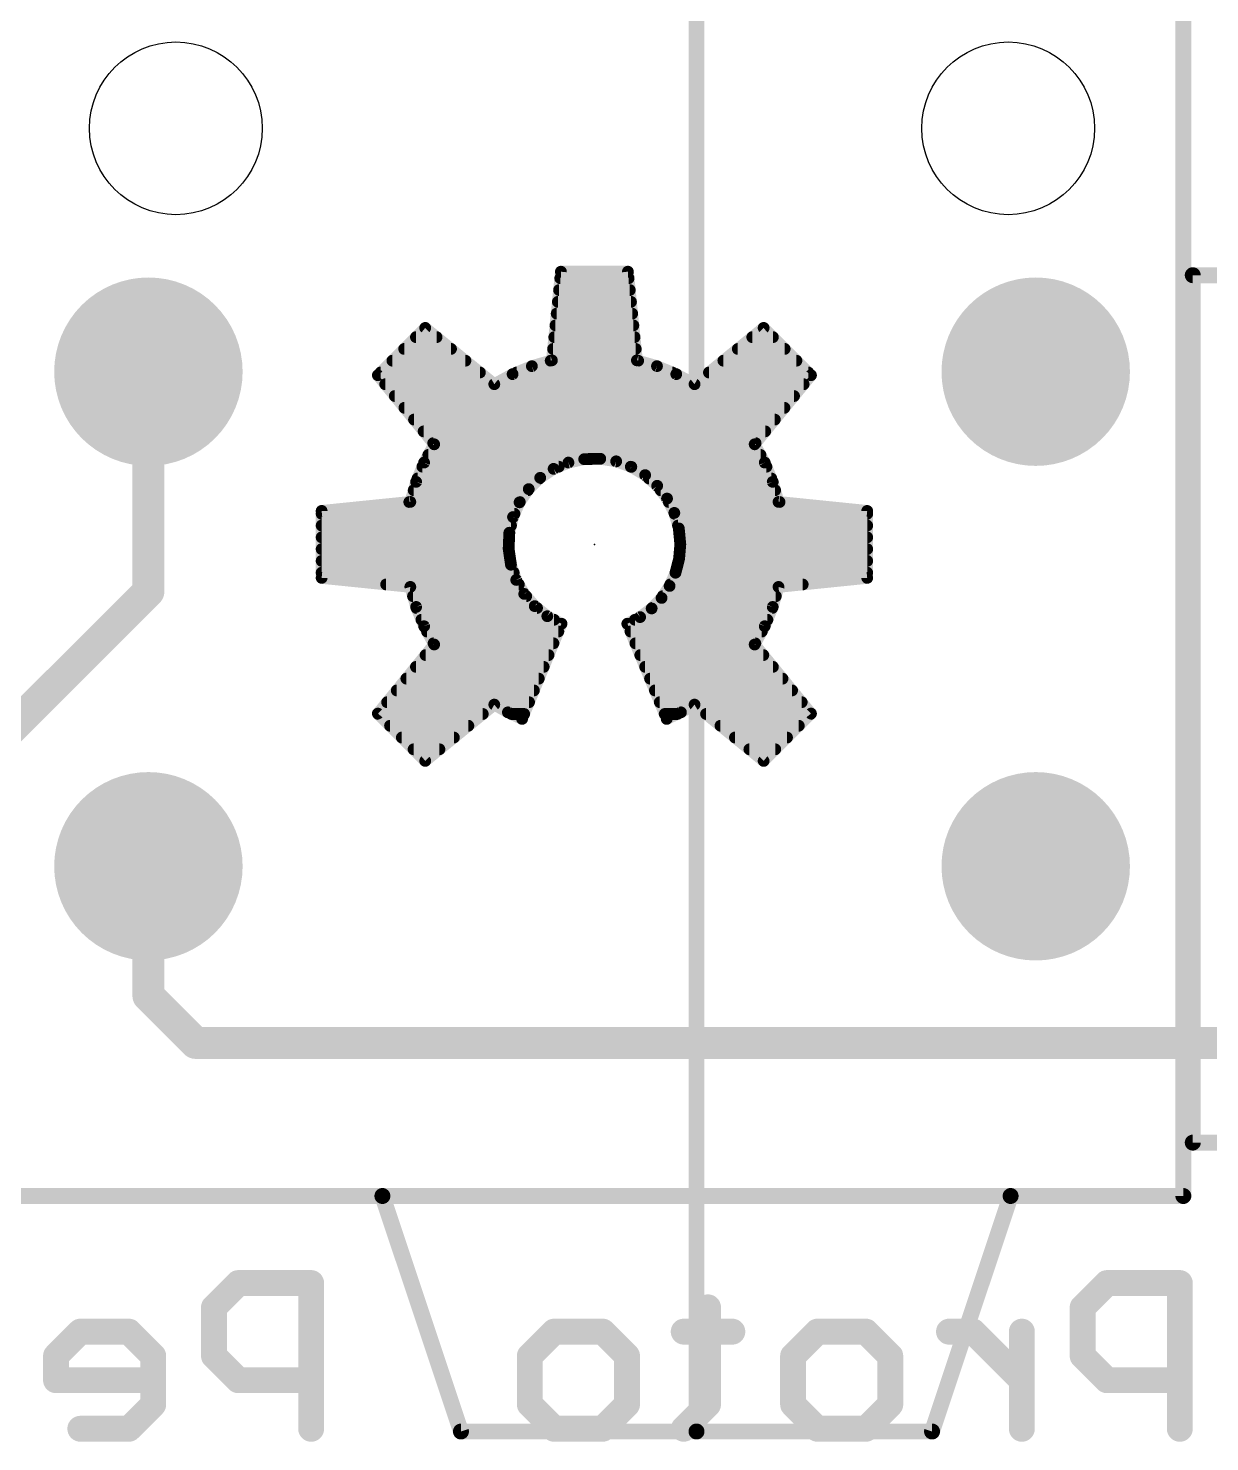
# Model space of a CAD drawing. Extents: x 0 to 108, y -11 to 121.
# Drawn here: x 8.03 to 23.08, y 87.63 to 105.63 of the extents above; entities that cross this region are included whole.
import ezdxf

# ---------------------------------------------------------------- set-up
doc = ezdxf.new("R2010")
doc.units = 0
for name, color, linetype in [('1', 12, 'CONTINUOUS'), ('17', 110, 'CONTINUOUS'), ('20', 53, 'CONTINUOUS'), ('21', 41, 'CONTINUOUS'), ('22', 40, 'CONTINUOUS'), ('24', 53, 'CONTINUOUS')]:
    doc.layers.add(name, color=color, linetype=linetype)

# ---------------------------------------------------------------- blocks, each defined once
blk = doc.blocks.new('ROUNDP')
at = {"const_width": 0.5}
blk.add_lwpolyline([(0, -0.25, 1), (0, 0.25, 1), (0, -0.25)], format="xyb", dxfattribs=at)

msp = doc.modelspace()

# ---------------------------------------------------------------- linework, layer by layer
at = {"layer": '1', "const_width": 0.4064}
for points in [[(9.56, 101.26), (9.56, 98.46)], [(9.56, 98.46), (6.35, 95.25)], [(9.56, 94.96), (9.56, 93.31)], [(9.56, 93.31), (10.16, 92.71)], [(10.16, 92.71), (24.13, 92.71)]]:
    msp.add_lwpolyline(points, dxfattribs=at)
at = {"layer": '1', "const_width": 0.2032}
for points in [[(9.6616, 101.26, 1), (9.4584, 101.26)], [(9.4584, 98.46, 1), (9.6616, 98.46)], [(9.6318, 98.3882, 1), (9.4882, 98.5318)], [(9.6616, 94.96, 1), (9.4584, 94.96)], [(9.6318, 93.3818, 1), (9.4882, 93.2382)], [(9.4584, 93.31, 1), (9.6616, 93.31)], [(10.16, 92.8116, 1), (10.16, 92.6084)], [(10.0882, 92.6382, 1), (10.2318, 92.7818)]]:
    msp.add_lwpolyline(points, format="xyb", dxfattribs=at)
at = {"layer": '20'}
for centre in [(9.91, 104.36), (20.51, 104.36)]:
    msp.add_circle(centre, 1.1, dxfattribs=at)
at = {"layer": '21', "const_width": 0.2032}
for points in [[(22.74, 90.76), (22.74, 111.76)], [(16.54, 111.665), (16.54, 87.76)], [(25.4, 102.489), (22.86, 102.489)], [(22.86, 91.44), (25.4, 91.44)], [(7.74, 90.76), (12.54, 90.76)], [(12.54, 90.76), (20.54, 90.76)], [(13.54, 87.76), (12.54, 90.76)], [(19.54, 87.76), (20.54, 90.76)], [(20.54, 90.76), (22.74, 90.76)], [(16.54, 87.76), (13.54, 87.76)], [(16.54, 87.76), (19.54, 87.76)]]:
    msp.add_lwpolyline(points, dxfattribs=at)
at = {"layer": '21', "const_width": 0.1016}
for points in [[(22.86, 102.5398, 1), (22.86, 102.4382)], [(22.86, 91.4908, 1), (22.86, 91.3892)], [(12.54, 90.8108, 1), (12.54, 90.7092)], [(12.5882, 90.7761, 1), (12.4918, 90.7439)], [(12.54, 90.7092, 1), (12.54, 90.8108)], [(20.54, 90.8108, 1), (20.54, 90.7092)], [(20.5882, 90.7439, 1), (20.4918, 90.7761)], [(20.54, 90.7092, 1), (20.54, 90.8108)], [(22.6892, 90.76, 1), (22.7908, 90.76)], [(22.74, 90.7092, 1), (22.74, 90.8108)], [(13.54, 87.8108, 1), (13.54, 87.7092)], [(13.4918, 87.7439, 1), (13.5882, 87.7761)], [(16.54, 87.8108, 1), (16.54, 87.7092)], [(16.4892, 87.76, 1), (16.5908, 87.76)], [(16.54, 87.7092, 1), (16.54, 87.8108)], [(19.4918, 87.7761, 1), (19.5882, 87.7439)], [(19.54, 87.7092, 1), (19.54, 87.8108)]]:
    msp.add_lwpolyline(points, format="xyb", dxfattribs=at)
at = {"layer": '22'}
for points, const_width in [([(14.6987, 101.4046), (14.8135, 102.5339)], 0.15), ([(14.805, 102.45), (15.675, 102.45)], 0.15), ([(14.8135, 102.5339), (15.6665, 102.5339)], 0.15), ([(15.6665, 102.5339), (15.7813, 101.4046)], 0.15), ([(22.86, 91.44), (22.86, 102.489)], 0.2032), ([(22.86, 102.489), (25.4, 102.489)], 0.2032), ([(14.7897, 102.3), (15.6903, 102.3)], 0.15), ([(14.7745, 102.15), (15.7055, 102.15)], 0.15), ([(14.744, 101.85), (15.736, 101.85)], 0.15), ([(14.7592, 102), (15.7208, 102)], 0.15), ([(12.482, 101.2148), (13.0852, 101.818)], 0.15), ([(12.9672, 101.7), (13.2299, 101.7)], 0.15), ([(13.0852, 101.818), (13.9649, 101.1007)], 0.15), ([(14.7287, 101.7), (15.7513, 101.7)], 0.15), ([(16.5151, 101.1007), (17.3948, 101.818)], 0.15), ([(17.2501, 101.7), (17.5128, 101.7)], 0.15), ([(17.3948, 101.818), (17.998, 101.2148)], 0.15), ([(12.8172, 101.55), (13.4139, 101.55)], 0.15), ([(14.7135, 101.55), (15.7665, 101.55)], 0.15), ([(17.0661, 101.55), (17.6628, 101.55)], 0.15), ([(12.6672, 101.4), (13.5978, 101.4)], 0.15), ([(14.1978, 101.2289), (14.4434, 101.3306)], 0.15), ([(14.4434, 101.3306), (14.6987, 101.4046)], 0.15), ([(14.6828, 101.4), (15.7972, 101.4)], 0.15), ([(15.7813, 101.4046), (16.0366, 101.3306)], 0.15), ([(16.0366, 101.3306), (16.2822, 101.2289)], 0.15), ([(16.8822, 101.4), (17.8128, 101.4)], 0.15), ([(13.1993, 100.3351), (12.482, 101.2148)], 0.15), ([(12.5172, 101.25), (13.7818, 101.25)], 0.15), ([(13.9649, 101.1007), (14.1978, 101.2289)], 0.15), ([(14.2488, 101.25), (16.2312, 101.25)], 0.15), ([(16.2822, 101.2289), (16.5151, 101.1007)], 0.15), ([(16.6982, 101.25), (17.9628, 101.25)], 0.15), ([(17.998, 101.2148), (17.2807, 100.3351)], 0.15), ([(12.5756, 101.1), (17.9044, 101.1)], 0.15), ([(12.6979, 100.95), (17.7821, 100.95)], 0.15), ([(12.8202, 100.8), (17.6598, 100.8)], 0.15), ([(12.9425, 100.65), (17.5375, 100.65)], 0.15), ([(13.0648, 100.5), (17.4152, 100.5)], 0.15), ([(13.0711, 100.1022), (13.1993, 100.3351)], 0.15), ([(13.1872, 100.35), (17.2929, 100.35)], 0.15), ([(17.2807, 100.3351), (17.4089, 100.1022)], 0.15), ([(12.9694, 99.8566), (13.0711, 100.1022)], 0.15), ([(13.0495, 100.05), (14.7853, 100.05)], 0.15), ([(13.1249, 100.2), (17.3551, 100.2)], 0.15), ([(14.9092, 100.1025), (14.7203, 100.0224)], 0.15), ([(15.1096, 100.146), (14.9092, 100.1025)], 0.15), ([(15.3147, 100.1512), (15.1096, 100.146)], 0.15), ([(15.5171, 100.1181), (15.3147, 100.1512)], 0.15), ([(15.7098, 100.0478), (15.5171, 100.1181)], 0.15), ([(15.7037, 100.05), (17.4305, 100.05)], 0.15), ([(15.886, 99.9427), (15.7098, 100.0478)], 0.15), ([(17.4089, 100.1022), (17.5106, 99.8566)], 0.15), ([(12.8954, 99.6013), (12.9694, 99.8566)], 0.15), ([(12.9874, 99.9), (14.5412, 99.9)], 0.15), ([(14.5498, 99.9085), (14.4035, 99.7647)], 0.15), ([(14.7203, 100.0224), (14.5498, 99.9085)], 0.15), ([(16.0394, 99.8066), (15.886, 99.9427)], 0.15), ([(15.9341, 99.9), (17.4926, 99.9)], 0.15), ([(17.5106, 99.8566), (17.5846, 99.6013)], 0.15), ([(12.9385, 99.75), (14.3933, 99.75)], 0.15), ([(14.4035, 99.7647), (14.2866, 99.5961)], 0.15), ([(16.1647, 99.6442), (16.0394, 99.8066)], 0.15), ([(16.0831, 99.75), (17.5415, 99.75)], 0.15), ([(11.7661, 99.4865), (12.8954, 99.6013)], 0.15), ([(12.8826, 99.6), (14.2893, 99.6)], 0.15), ([(14.2866, 99.5961), (14.2033, 99.4087)], 0.15), ([(16.2575, 99.4613), (16.1647, 99.6442)], 0.15), ([(16.1871, 99.6), (17.5974, 99.6)], 0.15), ([(17.5846, 99.6013), (18.7139, 99.4865)], 0.15), ([(11.7661, 98.6335), (11.7661, 99.4865)], 0.15), ([(11.7661, 99.45), (14.2217, 99.45)], 0.15), ([(14.2033, 99.4087), (14.1564, 99.209)], 0.15), ([(16.3146, 99.2642), (16.2575, 99.4613)], 0.15), ([(16.2608, 99.45), (18.7139, 99.45)], 0.15), ([(18.7139, 99.4865), (18.7139, 98.6335)], 0.15), ([(11.7661, 99.3), (14.1778, 99.3)], 0.15), ([(11.7661, 99.15), (14.1539, 99.15)], 0.15), ([(14.1564, 99.209), (14.1477, 99.004)], 0.15), ([(16.3042, 99.3), (18.7139, 99.3)], 0.15), ([(16.3338, 99.06), (16.3146, 99.2642)], 0.15), ([(16.3253, 99.15), (18.7139, 99.15)], 0.15), ([(11.7661, 99), (14.1483, 99)], 0.15), ([(14.1477, 99.004), (14.1773, 98.8011)], 0.15), ([(16.3184, 98.8768), (16.3338, 99.06)], 0.15), ([(16.3287, 99), (18.7139, 99)], 0.15), ([(11.7661, 98.85), (14.1702, 98.85)], 0.15), ([(14.1773, 98.8011), (14.2444, 98.6072)], 0.15), ([(16.2724, 98.6988), (16.3184, 98.8768)], 0.15), ([(16.3114, 98.85), (18.7139, 98.85)], 0.15), ([(11.7661, 98.7), (14.2123, 98.7)], 0.15), ([(12.8954, 98.5187), (11.7661, 98.6335)], 0.15), ([(14.2444, 98.6072), (14.3464, 98.4293)], 0.15), ([(16.1973, 98.5309), (16.2724, 98.6988)], 0.15), ([(16.2728, 98.7), (18.7139, 98.7)], 0.15), ([(18.7139, 98.6335), (17.5846, 98.5187)], 0.15), ([(12.5875, 98.55), (14.2772, 98.55)], 0.15), ([(12.9694, 98.2634), (12.8954, 98.5187)], 0.15), ([(14.3464, 98.4293), (14.4799, 98.2735)], 0.15), ([(16.0952, 98.378), (16.1973, 98.5309)], 0.15), ([(16.2059, 98.55), (17.8925, 98.55)], 0.15), ([(17.5846, 98.5187), (17.5106, 98.2634)], 0.15), ([(12.9298, 98.4), (14.3715, 98.4)], 0.15), ([(13.0711, 98.0178), (12.9694, 98.2634)], 0.15), ([(12.9749, 98.25), (14.5093, 98.25)], 0.15), ([(14.4799, 98.2735), (14.6401, 98.1454)], 0.15), ([(15.822, 98.1339), (15.9689, 98.2444)], 0.15), ([(15.9689, 98.2444), (16.0952, 98.378)], 0.15), ([(15.9741, 98.25), (17.5051, 98.25)], 0.15), ([(16.1099, 98.4), (17.5502, 98.4)], 0.15), ([(17.5106, 98.2634), (17.4089, 98.0178)], 0.15), ([(13.0371, 98.1), (14.726, 98.1)], 0.15), ([(14.6401, 98.1454), (14.8214, 98.0495)], 0.15), ([(15.6586, 98.0495), (15.822, 98.1339)], 0.15), ([(15.7564, 98.1), (17.4429, 98.1)], 0.15), ([(13.1993, 97.7849), (13.0711, 98.0178)], 0.15), ([(13.1084, 97.95), (14.7802, 97.95)], 0.15), ([(14.8214, 98.0495), (14.3191, 96.8369)], 0.15), ([(16.1609, 96.8369), (15.6586, 98.0495)], 0.15), ([(15.6998, 97.95), (17.3716, 97.95)], 0.15), ([(17.4089, 98.0178), (17.2807, 97.7849)], 0.15), ([(12.482, 96.9052), (13.1993, 97.7849)], 0.15), ([(13.191, 97.8), (14.718, 97.8)], 0.15), ([(15.762, 97.8), (17.289, 97.8)], 0.15), ([(17.2807, 97.7849), (17.998, 96.9052)], 0.15), ([(13.0893, 97.65), (14.6559, 97.65)], 0.15), ([(15.8241, 97.65), (17.3907, 97.65)], 0.15), ([(12.8447, 97.35), (14.5316, 97.35)], 0.15), ([(12.967, 97.5), (14.5938, 97.5)], 0.15), ([(15.8862, 97.5), (17.513, 97.5)], 0.15), ([(15.9484, 97.35), (17.6353, 97.35)], 0.15), ([(12.7224, 97.2), (14.4695, 97.2)], 0.15), ([(16.0105, 97.2), (17.7576, 97.2)], 0.15), ([(12.6001, 97.05), (14.4074, 97.05)], 0.15), ([(13.9649, 97.0193), (13.0852, 96.302)], 0.15), ([(14.1382, 96.9208), (13.9649, 97.0193)], 0.15), ([(16.0726, 97.05), (17.8799, 97.05)], 0.15), ([(16.5151, 97.0193), (16.3418, 96.9208)], 0.15), ([(17.3948, 96.302), (16.5151, 97.0193)], 0.15), ([(13.0852, 96.302), (12.482, 96.9052)], 0.15), ([(12.4872, 96.9), (13.8186, 96.9)], 0.15), ([(14.3191, 96.8369), (14.1382, 96.9208)], 0.15), ([(14.183, 96.9), (14.3452, 96.9)], 0.15), ([(16.1348, 96.9), (16.297, 96.9)], 0.15), ([(16.3418, 96.9208), (16.1609, 96.8369)], 0.15), ([(16.6614, 96.9), (17.9928, 96.9)], 0.15), ([(17.998, 96.9052), (17.3948, 96.302)], 0.15), ([(12.6372, 96.75), (13.6346, 96.75)], 0.15), ([(16.8454, 96.75), (17.8428, 96.75)], 0.15), ([(12.7872, 96.6), (13.4507, 96.6)], 0.15), ([(12.9372, 96.45), (13.2667, 96.45)], 0.15), ([(17.0293, 96.6), (17.6928, 96.6)], 0.15), ([(17.2133, 96.45), (17.5428, 96.45)], 0.15), ([(22.86, 91.44), (25.4, 91.44)], 0.2032), ([(10.7045, 89.6509), (10.3952, 89.3416)], 0.3302), ([(11.6324, 89.6509), (10.7045, 89.6509)], 0.3302), ([(11.6324, 87.7951), (11.6324, 89.6509)], 0.3302), ([(21.767, 89.6509), (21.4577, 89.3416)], 0.3302), ([(22.6949, 89.6509), (21.767, 89.6509)], 0.3302), ([(22.6949, 87.7951), (22.6949, 89.6509)], 0.3302), ([(10.3952, 89.3416), (10.3952, 88.723)], 0.3302), ([(16.6867, 89.3416), (16.6867, 88.1044)], 0.3302), ([(21.4577, 89.3416), (21.4577, 88.723)], 0.3302), ([(8.6931, 89.0323), (8.3838, 88.723)], 0.3302), ([(9.3117, 89.0323), (8.6931, 89.0323)], 0.3302), ([(9.621, 88.723), (9.3117, 89.0323)], 0.3302), ([(14.4179, 88.723), (14.7272, 89.0323)], 0.3302), ([(14.7272, 89.0323), (15.3458, 89.0323)], 0.3302), ([(15.3458, 89.0323), (15.6551, 88.723)], 0.3302), ([(16.996, 89.0323), (16.3774, 89.0323)], 0.3302), ([(17.7702, 88.723), (18.0795, 89.0323)], 0.3302), ([(18.0795, 89.0323), (18.6981, 89.0323)], 0.3302), ([(18.6981, 89.0323), (19.0074, 88.723)], 0.3302), ([(20.0649, 89.0323), (19.7556, 89.0323)], 0.3302), ([(20.6835, 88.4137), (20.0649, 89.0323)], 0.3302), ([(20.6835, 87.7951), (20.6835, 89.0323)], 0.3302), ([(8.3838, 88.723), (8.3838, 88.4137)], 0.3302), ([(9.621, 88.1044), (9.621, 88.723)], 0.3302), ([(10.3952, 88.723), (10.7045, 88.4137)], 0.3302), ([(14.4179, 88.1044), (14.4179, 88.723)], 0.3302), ([(15.6551, 88.723), (15.6551, 88.1044)], 0.3302), ([(17.7702, 88.1044), (17.7702, 88.723)], 0.3302), ([(19.0074, 88.723), (19.0074, 88.1044)], 0.3302), ([(21.4577, 88.723), (21.767, 88.4137)], 0.3302), ([(8.3838, 88.4137), (9.621, 88.4137)], 0.3302), ([(10.7045, 88.4137), (11.6324, 88.4137)], 0.3302), ([(21.767, 88.4137), (22.6949, 88.4137)], 0.3302), ([(9.3117, 87.7951), (9.621, 88.1044)], 0.3302), ([(14.7272, 87.7951), (14.4179, 88.1044)], 0.3302), ([(15.6551, 88.1044), (15.3458, 87.7951)], 0.3302), ([(16.6867, 88.1044), (16.3774, 87.7951)], 0.3302), ([(18.0795, 87.7951), (17.7702, 88.1044)], 0.3302), ([(19.0074, 88.1044), (18.6981, 87.7951)], 0.3302), ([(8.6931, 87.7951), (9.3117, 87.7951)], 0.3302), ([(15.3458, 87.7951), (14.7272, 87.7951)], 0.3302), ([(18.6981, 87.7951), (18.0795, 87.7951)], 0.3302)]:
    msp.add_lwpolyline(points, dxfattribs=dict(at, const_width=const_width))
for points, const_width in [([(14.805, 102.4875, 1), (14.805, 102.4125)], 0.075), ([(14.8135, 102.5714, 1), (14.8135, 102.4964)], 0.075), ([(14.8508, 102.5301, 1), (14.7762, 102.5377)], 0.075), ([(15.7038, 102.5377, 1), (15.6292, 102.5301)], 0.075), ([(15.6665, 102.4964, 1), (15.6665, 102.5714)], 0.075), ([(15.675, 102.4125, 1), (15.675, 102.4875)], 0.075), ([(22.9108, 102.489, 1), (22.8092, 102.489)], 0.1016), ([(22.86, 102.5398, 1), (22.86, 102.4382)], 0.1016), ([(14.7897, 102.3375, 1), (14.7897, 102.2625)], 0.075), ([(15.6903, 102.2625, 1), (15.6903, 102.3375)], 0.075), ([(14.7745, 102.1875, 1), (14.7745, 102.1125)], 0.075), ([(15.7055, 102.1125, 1), (15.7055, 102.1875)], 0.075), ([(14.744, 101.8875, 1), (14.744, 101.8125)], 0.075), ([(14.7592, 102.0375, 1), (14.7592, 101.9625)], 0.075), ([(15.7208, 101.9625, 1), (15.7208, 102.0375)], 0.075), ([(15.736, 101.8125, 1), (15.736, 101.8875)], 0.075), ([(12.9672, 101.7375, 1), (12.9672, 101.6625)], 0.075), ([(13.1089, 101.8471, 1), (13.0615, 101.7889)], 0.075), ([(13.1117, 101.7915, 1), (13.0587, 101.8445)], 0.075), ([(13.2299, 101.6625, 1), (13.2299, 101.7375)], 0.075), ([(14.7287, 101.7375, 1), (14.7287, 101.6625)], 0.075), ([(15.7513, 101.6625, 1), (15.7513, 101.7375)], 0.075), ([(17.2501, 101.7375, 1), (17.2501, 101.6625)], 0.075), ([(17.4213, 101.8445, 1), (17.3683, 101.7915)], 0.075), ([(17.4185, 101.7889, 1), (17.3711, 101.8471)], 0.075), ([(17.5128, 101.6625, 1), (17.5128, 101.7375)], 0.075), ([(12.8172, 101.5875, 1), (12.8172, 101.5125)], 0.075), ([(13.4139, 101.5125, 1), (13.4139, 101.5875)], 0.075), ([(14.7135, 101.5875, 1), (14.7135, 101.5125)], 0.075), ([(15.7665, 101.5125, 1), (15.7665, 101.5875)], 0.075), ([(17.0661, 101.5875, 1), (17.0661, 101.5125)], 0.075), ([(17.6628, 101.5125, 1), (17.6628, 101.5875)], 0.075), ([(12.6672, 101.4375, 1), (12.6672, 101.3625)], 0.075), ([(13.5978, 101.3625, 1), (13.5978, 101.4375)], 0.075), ([(14.4329, 101.3666, 1), (14.4538, 101.2946)], 0.075), ([(14.4577, 101.296, 1), (14.429, 101.3652)], 0.075), ([(14.6828, 101.4375, 1), (14.6828, 101.3625)], 0.075), ([(14.6614, 101.4084, 1), (14.736, 101.4008)], 0.075), ([(14.7091, 101.3686, 1), (14.6883, 101.4406)], 0.075), ([(15.7917, 101.4406, 1), (15.7709, 101.3686)], 0.075), ([(15.744, 101.4008, 1), (15.8186, 101.4084)], 0.075), ([(15.7972, 101.3625, 1), (15.7972, 101.4375)], 0.075), ([(16.051, 101.3652, 1), (16.0223, 101.296)], 0.075), ([(16.0262, 101.2946, 1), (16.0471, 101.3666)], 0.075), ([(16.8822, 101.4375, 1), (16.8822, 101.3625)], 0.075), ([(17.8128, 101.3625, 1), (17.8128, 101.4375)], 0.075), ([(12.5111, 101.2385, 1), (12.4529, 101.1911)], 0.075), ([(12.4555, 101.2413, 1), (12.5085, 101.1883)], 0.075), ([(12.5172, 101.2875, 1), (12.5172, 101.2125)], 0.075), ([(13.7818, 101.2125, 1), (13.7818, 101.2875)], 0.075), ([(14.1834, 101.2635, 1), (14.2121, 101.1942)], 0.075), ([(14.2159, 101.196, 1), (14.1797, 101.2617)], 0.075), ([(14.2488, 101.2875, 1), (14.2488, 101.2125)], 0.075), ([(16.2312, 101.2125, 1), (16.2312, 101.2875)], 0.075), ([(16.3003, 101.2617, 1), (16.2641, 101.196)], 0.075), ([(16.2679, 101.1942, 1), (16.2966, 101.2635)], 0.075), ([(16.6982, 101.2875, 1), (16.6982, 101.2125)], 0.075), ([(17.9628, 101.2125, 1), (17.9628, 101.2875)], 0.075), ([(18.0271, 101.1911, 1), (17.9689, 101.2385)], 0.075), ([(17.9715, 101.1883, 1), (18.0245, 101.2413)], 0.075), ([(12.5756, 101.1375, 1), (12.5756, 101.0625)], 0.075), ([(12.6979, 100.9875, 1), (12.6979, 100.9125)], 0.075), ([(13.9468, 101.1336, 1), (13.983, 101.0678)], 0.075), ([(13.9412, 101.0716, 1), (13.9886, 101.1298)], 0.075), ([(16.4914, 101.1298, 1), (16.5388, 101.0716)], 0.075), ([(16.497, 101.0678, 1), (16.5332, 101.1336)], 0.075), ([(17.7821, 100.9125, 1), (17.7821, 100.9875)], 0.075), ([(17.9044, 101.0625, 1), (17.9044, 101.1375)], 0.075), ([(12.8202, 100.8375, 1), (12.8202, 100.7625)], 0.075), ([(17.6598, 100.7625, 1), (17.6598, 100.8375)], 0.075), ([(12.9425, 100.6875, 1), (12.9425, 100.6125)], 0.075), ([(17.5375, 100.6125, 1), (17.5375, 100.6875)], 0.075), ([(13.0648, 100.5375, 1), (13.0648, 100.4625)], 0.075), ([(17.4152, 100.4625, 1), (17.4152, 100.5375)], 0.075), ([(13.1872, 100.3875, 1), (13.1872, 100.3125)], 0.075), ([(13.2322, 100.317, 1), (13.1664, 100.3532)], 0.075), ([(13.1702, 100.3114, 1), (13.2284, 100.3588)], 0.075), ([(17.3136, 100.3532, 1), (17.2478, 100.317)], 0.075), ([(17.2516, 100.3588, 1), (17.3098, 100.3114)], 0.075), ([(17.2929, 100.3125, 1), (17.2929, 100.3875)], 0.075), ([(13.0495, 100.0875, 1), (13.0495, 100.0125)], 0.075), ([(13.0383, 100.1203, 1), (13.104, 100.0841)], 0.075), ([(13.1058, 100.0879, 1), (13.0365, 100.1166)], 0.075), ([(13.1249, 100.2375, 1), (13.1249, 100.1625)], 0.075), ([(14.7853, 100.0125, 1), (14.7853, 100.0875)], 0.075), ([(14.9012, 100.1392, 1), (14.9171, 100.0659)], 0.075), ([(14.9238, 100.068, 1), (14.8945, 100.1371)], 0.075), ([(15.1087, 100.1835, 1), (15.1106, 100.1085)], 0.075), ([(15.1176, 100.1093, 1), (15.1017, 100.1826)], 0.075), ([(15.3207, 100.1882, 1), (15.3086, 100.1142)], 0.075), ([(15.3156, 100.1137, 1), (15.3137, 100.1887)], 0.075), ([(15.53, 100.1533, 1), (15.5042, 100.0829)], 0.075), ([(15.5111, 100.0811, 1), (15.5232, 100.1551)], 0.075), ([(15.7037, 100.0875, 1), (15.7037, 100.0125)], 0.075), ([(15.729, 100.08, 1), (15.6906, 100.0156)], 0.075), ([(15.6969, 100.0125, 1), (15.7227, 100.083)], 0.075), ([(17.3551, 100.1625, 1), (17.3551, 100.2375)], 0.075), ([(17.4435, 100.1166, 1), (17.3742, 100.0879)], 0.075), ([(17.376, 100.0841, 1), (17.4417, 100.1203)], 0.075), ([(17.4305, 100.0125, 1), (17.4305, 100.0875)], 0.075), ([(13.0054, 99.8462, 1), (12.9334, 99.8671)], 0.075), ([(12.9874, 99.9375, 1), (12.9874, 99.8625)], 0.075), ([(14.5289, 99.9397, 1), (14.5706, 99.8773)], 0.075), ([(14.5761, 99.8817, 1), (14.5235, 99.9352)], 0.075), ([(14.5412, 99.8625, 1), (14.5412, 99.9375)], 0.075), ([(14.7057, 100.057, 1), (14.735, 99.9879)], 0.075), ([(14.7412, 99.9913, 1), (14.6995, 100.0536)], 0.075), ([(15.9108, 99.9707, 1), (15.8611, 99.9146)], 0.075), ([(15.8667, 99.9105, 1), (15.9052, 99.9749)], 0.075), ([(15.9341, 99.9375, 1), (15.9341, 99.8625)], 0.075), ([(17.5466, 99.8671, 1), (17.4746, 99.8462)], 0.075), ([(17.4926, 99.8625, 1), (17.4926, 99.9375)], 0.075), ([(12.9385, 99.7875, 1), (12.9385, 99.7125)], 0.075), ([(12.9348, 99.871, 1), (13.004, 99.8423)], 0.075), ([(14.3772, 99.7914, 1), (14.4298, 99.7379)], 0.075), ([(14.4343, 99.7433, 1), (14.3727, 99.786)], 0.075), ([(14.3933, 99.7125, 1), (14.3933, 99.7875)], 0.075), ([(16.0691, 99.8295, 1), (16.0097, 99.7836)], 0.075), ([(16.0145, 99.7785, 1), (16.0643, 99.8346)], 0.075), ([(16.0831, 99.7875, 1), (16.0831, 99.7125)], 0.075), ([(17.476, 99.8423, 1), (17.5452, 99.871)], 0.075), ([(17.5415, 99.7125, 1), (17.5415, 99.7875)], 0.075), ([(12.8826, 99.6375, 1), (12.8826, 99.5625)], 0.075), ([(12.8594, 99.6117, 1), (12.9314, 99.5909)], 0.075), ([(12.8992, 99.564, 1), (12.8916, 99.6386)], 0.075), ([(14.2558, 99.6175, 1), (14.3175, 99.5747)], 0.075), ([(14.3209, 99.5809, 1), (14.2524, 99.6113)], 0.075), ([(14.2893, 99.5625, 1), (14.2893, 99.6375)], 0.075), ([(16.1982, 99.6611, 1), (16.1313, 99.6272)], 0.075), ([(16.135, 99.6213, 1), (16.1944, 99.6671)], 0.075), ([(16.1871, 99.6375, 1), (16.1871, 99.5625)], 0.075), ([(17.5884, 99.6386, 1), (17.5808, 99.564)], 0.075), ([(17.5486, 99.5909, 1), (17.6206, 99.6117)], 0.075), ([(17.5974, 99.5625, 1), (17.5974, 99.6375)], 0.075), ([(11.8036, 99.4865, 1), (11.7286, 99.4865)], 0.075), ([(11.7623, 99.5238, 1), (11.7699, 99.4492)], 0.075), ([(11.7661, 99.4875, 1), (11.7661, 99.4125)], 0.075), ([(14.169, 99.4239, 1), (14.2376, 99.3934)], 0.075), ([(14.2398, 99.4001, 1), (14.1668, 99.4172)], 0.075), ([(14.2217, 99.4125, 1), (14.2217, 99.4875)], 0.075), ([(16.2936, 99.4717, 1), (16.2215, 99.4508)], 0.075), ([(16.2608, 99.4875, 1), (16.2608, 99.4125)], 0.075), ([(16.2241, 99.4443, 1), (16.291, 99.4782)], 0.075), ([(18.7514, 99.4865, 1), (18.6764, 99.4865)], 0.075), ([(18.7101, 99.4492, 1), (18.7177, 99.5238)], 0.075), ([(18.7139, 99.4125, 1), (18.7139, 99.4875)], 0.075), ([(11.7661, 99.3375, 1), (11.7661, 99.2625)], 0.075), ([(11.7661, 99.1875, 1), (11.7661, 99.1125)], 0.075), ([(14.1199, 99.2175, 1), (14.1929, 99.2004)], 0.075), ([(14.1939, 99.2074, 1), (14.119, 99.2106)], 0.075), ([(14.1539, 99.1125, 1), (14.1539, 99.1875)], 0.075), ([(14.1778, 99.2625, 1), (14.1778, 99.3375)], 0.075), ([(16.3042, 99.3375, 1), (16.3042, 99.2625)], 0.075), ([(16.3519, 99.2677, 1), (16.2772, 99.2607)], 0.075), ([(16.2785, 99.2538, 1), (16.3506, 99.2746)], 0.075), ([(16.3253, 99.1875, 1), (16.3253, 99.1125)], 0.075), ([(18.7139, 99.2625, 1), (18.7139, 99.3375)], 0.075), ([(18.7139, 99.1125, 1), (18.7139, 99.1875)], 0.075), ([(11.7661, 99.0375, 1), (11.7661, 98.9625)], 0.075), ([(14.1848, 99.0095, 1), (14.1106, 98.9986)], 0.075), ([(14.1102, 99.0056, 1), (14.1851, 99.0024)], 0.075), ([(14.1483, 98.9625, 1), (14.1483, 99.0375)], 0.075), ([(16.3287, 99.0375, 1), (16.3287, 98.9625)], 0.075), ([(16.3712, 99.0568, 1), (16.2964, 99.0632)], 0.075), ([(16.2965, 99.0565, 1), (16.3711, 99.0635)], 0.075), ([(18.7139, 98.9625, 1), (18.7139, 99.0375)], 0.075), ([(11.7661, 98.8875, 1), (11.7661, 98.8125)], 0.075), ([(14.2128, 98.8133, 1), (14.1419, 98.7888)], 0.075), ([(14.1702, 98.8125, 1), (14.1702, 98.8875)], 0.075), ([(16.3114, 98.8875, 1), (16.3114, 98.8125)], 0.075), ([(16.281, 98.8799, 1), (16.3557, 98.8736)], 0.075), ([(16.3547, 98.8674, 1), (16.282, 98.8862)], 0.075), ([(18.7139, 98.8125, 1), (18.7139, 98.8875)], 0.075), ([(11.7661, 98.7375, 1), (11.7661, 98.6625)], 0.075), ([(11.7699, 98.6708, 1), (11.7623, 98.5962)], 0.075), ([(11.7286, 98.6335, 1), (11.8036, 98.6335)], 0.075), ([(14.1402, 98.7957, 1), (14.2144, 98.8065)], 0.075), ([(14.2769, 98.6259, 1), (14.2118, 98.5886)], 0.075), ([(14.2123, 98.6625, 1), (14.2123, 98.7375)], 0.075), ([(16.2361, 98.7081, 1), (16.3087, 98.6894)], 0.075), ([(16.2728, 98.7375, 1), (16.2728, 98.6625)], 0.075), ([(16.3067, 98.6834, 1), (16.2382, 98.7141)], 0.075), ([(18.6764, 98.6335, 1), (18.7514, 98.6335)], 0.075), ([(18.7177, 98.5962, 1), (18.7101, 98.6708)], 0.075), ([(18.7139, 98.6625, 1), (18.7139, 98.7375)], 0.075), ([(12.5875, 98.5875, 1), (12.5875, 98.5125)], 0.075), ([(12.9314, 98.5291, 1), (12.8594, 98.5083)], 0.075), ([(12.8916, 98.4814, 1), (12.8992, 98.556)], 0.075), ([(14.2089, 98.595, 1), (14.2798, 98.6195)], 0.075), ([(14.2772, 98.5125, 1), (14.2772, 98.5875)], 0.075), ([(14.3749, 98.4537, 1), (14.3179, 98.4049)], 0.075), ([(14.3139, 98.4106, 1), (14.3789, 98.4479)], 0.075), ([(16.1631, 98.5462, 1), (16.2316, 98.5156)], 0.075), ([(16.2285, 98.5101, 1), (16.1662, 98.5518)], 0.075), ([(16.2059, 98.5875, 1), (16.2059, 98.5125)], 0.075), ([(17.5808, 98.556, 1), (17.5884, 98.4814)], 0.075), ([(17.6206, 98.5083, 1), (17.5486, 98.5291)], 0.075), ([(17.8925, 98.5125, 1), (17.8925, 98.5875)], 0.075), ([(12.9298, 98.4375, 1), (12.9298, 98.3625)], 0.075), ([(13.004, 98.2777, 1), (12.9348, 98.249)], 0.075), ([(12.9334, 98.2529, 1), (13.0054, 98.2738)], 0.075), ([(12.9749, 98.2875, 1), (12.9749, 98.2125)], 0.075), ([(14.3715, 98.3625, 1), (14.3715, 98.4375)], 0.075), ([(14.5033, 98.3028, 1), (14.4565, 98.2442)], 0.075), ([(14.4514, 98.2491, 1), (14.5084, 98.2979)], 0.075), ([(14.5093, 98.2125, 1), (14.5093, 98.2875)], 0.075), ([(15.9416, 98.2702, 1), (15.9961, 98.2187)], 0.075), ([(15.9741, 98.2875, 1), (15.9741, 98.2125)], 0.075), ([(15.9914, 98.2145, 1), (15.9463, 98.2744)], 0.075), ([(16.064, 98.3989, 1), (16.1264, 98.3572)], 0.075), ([(16.1224, 98.3523, 1), (16.0679, 98.4038)], 0.075), ([(16.1099, 98.4375, 1), (16.1099, 98.3625)], 0.075), ([(17.4746, 98.2738, 1), (17.5466, 98.2529)], 0.075), ([(17.5452, 98.249, 1), (17.476, 98.2777)], 0.075), ([(17.5051, 98.2125, 1), (17.5051, 98.2875)], 0.075), ([(17.5502, 98.3625, 1), (17.5502, 98.4375)], 0.075), ([(13.0371, 98.1375, 1), (13.0371, 98.0625)], 0.075), ([(14.6576, 98.1786, 1), (14.6226, 98.1123)], 0.075), ([(14.6167, 98.1161, 1), (14.6635, 98.1747)], 0.075), ([(14.726, 98.0625, 1), (14.726, 98.1375)], 0.075), ([(15.7564, 98.1375, 1), (15.7564, 98.0625)], 0.075), ([(15.7994, 98.1638, 1), (15.8445, 98.1039)], 0.075), ([(15.8392, 98.1006, 1), (15.8047, 98.1672)], 0.075), ([(17.4429, 98.0625, 1), (17.4429, 98.1375)], 0.075), ([(13.104, 98.0359, 1), (13.0383, 97.9997)], 0.075), ([(13.0365, 98.0034, 1), (13.1058, 98.0321)], 0.075), ([(13.1084, 97.9875, 1), (13.1084, 97.9125)], 0.075), ([(14.7802, 97.9125, 1), (14.7802, 97.9875)], 0.075), ([(14.856, 98.0351, 1), (14.7868, 98.0639)], 0.075), ([(14.8039, 98.0164, 1), (14.8389, 98.0826)], 0.075), ([(15.6932, 98.0639, 1), (15.624, 98.0351)], 0.075), ([(15.6414, 98.0828, 1), (15.6758, 98.0162)], 0.075), ([(15.6998, 97.9875, 1), (15.6998, 97.9125)], 0.075), ([(17.3742, 98.0321, 1), (17.4435, 98.0034)], 0.075), ([(17.3716, 97.9125, 1), (17.3716, 97.9875)], 0.075), ([(17.4417, 97.9997, 1), (17.376, 98.0359)], 0.075), ([(13.191, 97.8375, 1), (13.191, 97.7625)], 0.075), ([(13.1664, 97.7668, 1), (13.2322, 97.803)], 0.075), ([(13.2284, 97.7612, 1), (13.1702, 97.8086)], 0.075), ([(14.718, 97.7625, 1), (14.718, 97.8375)], 0.075), ([(15.762, 97.8375, 1), (15.762, 97.7625)], 0.075), ([(17.2478, 97.803, 1), (17.3136, 97.7668)], 0.075), ([(17.3098, 97.8086, 1), (17.2516, 97.7612)], 0.075), ([(17.289, 97.7625, 1), (17.289, 97.8375)], 0.075), ([(13.0893, 97.6875, 1), (13.0893, 97.6125)], 0.075), ([(14.6559, 97.6125, 1), (14.6559, 97.6875)], 0.075), ([(15.8241, 97.6875, 1), (15.8241, 97.6125)], 0.075), ([(17.3907, 97.6125, 1), (17.3907, 97.6875)], 0.075), ([(12.8447, 97.3875, 1), (12.8447, 97.3125)], 0.075), ([(12.967, 97.5375, 1), (12.967, 97.4625)], 0.075), ([(14.5316, 97.3125, 1), (14.5316, 97.3875)], 0.075), ([(14.5938, 97.4625, 1), (14.5938, 97.5375)], 0.075), ([(15.8862, 97.5375, 1), (15.8862, 97.4625)], 0.075), ([(15.9484, 97.3875, 1), (15.9484, 97.3125)], 0.075), ([(17.513, 97.4625, 1), (17.513, 97.5375)], 0.075), ([(17.6353, 97.3125, 1), (17.6353, 97.3875)], 0.075), ([(12.7224, 97.2375, 1), (12.7224, 97.1625)], 0.075), ([(14.4695, 97.1625, 1), (14.4695, 97.2375)], 0.075), ([(16.0105, 97.2375, 1), (16.0105, 97.1625)], 0.075), ([(17.7576, 97.1625, 1), (17.7576, 97.2375)], 0.075), ([(12.6001, 97.0875, 1), (12.6001, 97.0125)], 0.075), ([(13.9834, 97.0519, 1), (13.9464, 96.9867)], 0.075), ([(13.9886, 96.9902, 1), (13.9412, 97.0484)], 0.075), ([(14.4074, 97.0125, 1), (14.4074, 97.0875)], 0.075), ([(16.0726, 97.0875, 1), (16.0726, 97.0125)], 0.075), ([(16.5388, 97.0484, 1), (16.4914, 96.9902)], 0.075), ([(16.5336, 96.9867, 1), (16.4966, 97.0519)], 0.075), ([(17.8799, 97.0125, 1), (17.8799, 97.0875)], 0.075), ([(12.5085, 96.9317, 1), (12.4555, 96.8787)], 0.075), ([(12.4529, 96.9289, 1), (12.5111, 96.8815)], 0.075), ([(12.4872, 96.9375, 1), (12.4872, 96.8625)], 0.075), ([(13.8186, 96.8625, 1), (13.8186, 96.9375)], 0.075), ([(14.154, 96.9548, 1), (14.1224, 96.8867)], 0.075), ([(14.1197, 96.8882, 1), (14.1568, 96.9534)], 0.075), ([(14.183, 96.9375, 1), (14.183, 96.8625)], 0.075), ([(14.2845, 96.8513, 1), (14.3537, 96.8225)], 0.075), ([(14.3033, 96.8029, 1), (14.3349, 96.8709)], 0.075), ([(14.3452, 96.8625, 1), (14.3452, 96.9375)], 0.075), ([(16.1348, 96.9375, 1), (16.1348, 96.8625)], 0.075), ([(16.1451, 96.8709, 1), (16.1767, 96.8029)], 0.075), ([(16.1263, 96.8225, 1), (16.1955, 96.8513)], 0.075), ([(16.297, 96.8625, 1), (16.297, 96.9375)], 0.075), ([(16.3232, 96.9534, 1), (16.3603, 96.8882)], 0.075), ([(16.3576, 96.8867, 1), (16.326, 96.9548)], 0.075), ([(16.6614, 96.9375, 1), (16.6614, 96.8625)], 0.075), ([(17.9689, 96.8815, 1), (18.0271, 96.9289)], 0.075), ([(18.0245, 96.8787, 1), (17.9715, 96.9317)], 0.075), ([(17.9928, 96.8625, 1), (17.9928, 96.9375)], 0.075), ([(12.6372, 96.7875, 1), (12.6372, 96.7125)], 0.075), ([(13.6346, 96.7125, 1), (13.6346, 96.7875)], 0.075), ([(16.8454, 96.7875, 1), (16.8454, 96.7125)], 0.075), ([(17.8428, 96.7125, 1), (17.8428, 96.7875)], 0.075), ([(12.7872, 96.6375, 1), (12.7872, 96.5625)], 0.075), ([(12.9372, 96.4875, 1), (12.9372, 96.4125)], 0.075), ([(13.2667, 96.4125, 1), (13.2667, 96.4875)], 0.075), ([(13.4507, 96.5625, 1), (13.4507, 96.6375)], 0.075), ([(17.0293, 96.6375, 1), (17.0293, 96.5625)], 0.075), ([(17.2133, 96.4875, 1), (17.2133, 96.4125)], 0.075), ([(17.5428, 96.4125, 1), (17.5428, 96.4875)], 0.075), ([(17.6928, 96.5625, 1), (17.6928, 96.6375)], 0.075), ([(13.0615, 96.3311, 1), (13.1089, 96.2729)], 0.075), ([(13.0587, 96.2755, 1), (13.1117, 96.3285)], 0.075), ([(17.3683, 96.3285, 1), (17.4213, 96.2755)], 0.075), ([(17.3711, 96.2729, 1), (17.4185, 96.3311)], 0.075), ([(22.86, 91.4908, 1), (22.86, 91.3892)], 0.1016), ([(22.8092, 91.44, 1), (22.9108, 91.44)], 0.1016), ([(10.7045, 89.7334, 1), (10.7045, 89.5683)], 0.1651), ([(10.7629, 89.5925, 1), (10.6461, 89.7093)], 0.1651), ([(11.7149, 89.6509, 1), (11.5498, 89.6509)], 0.1651), ([(11.6324, 89.5683, 1), (11.6324, 89.7334)], 0.1651), ([(21.767, 89.7334, 1), (21.767, 89.5683)], 0.1651), ([(21.8254, 89.5925, 1), (21.7086, 89.7093)], 0.1651), ([(22.7775, 89.6509, 1), (22.6123, 89.6509)], 0.1651), ([(22.6949, 89.5683, 1), (22.6949, 89.7334)], 0.1651), ([(10.4778, 89.3416, 1), (10.3127, 89.3416)], 0.1651), ([(16.7693, 89.3416, 1), (16.6042, 89.3416)], 0.1651), ([(21.5403, 89.3416, 1), (21.3752, 89.3416)], 0.1651), ([(10.3368, 89.4, 1), (10.4536, 89.2832)], 0.1651), ([(21.3993, 89.4, 1), (21.5161, 89.2832)], 0.1651), ([(8.6931, 89.1148, 1), (8.6931, 88.9497)], 0.1651), ([(8.7515, 88.9739, 1), (8.6348, 89.0907)], 0.1651), ([(9.3701, 89.0907, 1), (9.2534, 88.9739)], 0.1651), ([(9.3117, 88.9497, 1), (9.3117, 89.1148)], 0.1651), ([(14.7272, 89.1148, 1), (14.7272, 88.9497)], 0.1651), ([(14.7856, 88.9739, 1), (14.6689, 89.0907)], 0.1651), ([(15.4042, 89.0907, 1), (15.2875, 88.9739)], 0.1651), ([(15.3458, 88.9497, 1), (15.3458, 89.1148)], 0.1651), ([(16.3774, 89.1148, 1), (16.3774, 88.9497)], 0.1651), ([(16.996, 88.9497, 1), (16.996, 89.1148)], 0.1651), ([(18.0795, 89.1148, 1), (18.0795, 88.9497)], 0.1651), ([(18.1379, 88.9739, 1), (18.0211, 89.0907)], 0.1651), ([(18.7565, 89.0907, 1), (18.6397, 88.9739)], 0.1651), ([(18.6981, 88.9497, 1), (18.6981, 89.1148)], 0.1651), ([(19.7556, 89.1148, 1), (19.7556, 88.9497)], 0.1651), ([(20.1233, 89.0907, 1), (20.0066, 88.9739)], 0.1651), ([(20.0649, 88.9497, 1), (20.0649, 89.1148)], 0.1651), ([(20.7661, 89.0323, 1), (20.601, 89.0323)], 0.1651), ([(8.4664, 88.723, 1), (8.3013, 88.723)], 0.1651), ([(8.3255, 88.7814, 1), (8.4422, 88.6646)], 0.1651), ([(9.7036, 88.723, 1), (9.5385, 88.723)], 0.1651), ([(9.5627, 88.6646, 1), (9.6794, 88.7814)], 0.1651), ([(10.4536, 88.7814, 1), (10.3368, 88.6646)], 0.1651), ([(10.3127, 88.723, 1), (10.4778, 88.723)], 0.1651), ([(14.3596, 88.7814, 1), (14.4763, 88.6646)], 0.1651), ([(14.5005, 88.723, 1), (14.3354, 88.723)], 0.1651), ([(15.7377, 88.723, 1), (15.5726, 88.723)], 0.1651), ([(15.5967, 88.6646, 1), (15.7135, 88.7814)], 0.1651), ([(17.8528, 88.723, 1), (17.6877, 88.723)], 0.1651), ([(17.7118, 88.7814, 1), (17.8286, 88.6646)], 0.1651), ([(19.0899, 88.723, 1), (18.9248, 88.723)], 0.1651), ([(18.949, 88.6646, 1), (19.0658, 88.7814)], 0.1651), ([(21.5161, 88.7814, 1), (21.3993, 88.6646)], 0.1651), ([(21.3752, 88.723, 1), (21.5403, 88.723)], 0.1651), ([(8.3838, 88.4962, 1), (8.3838, 88.3311)], 0.1651), ([(8.3013, 88.4137, 1), (8.4664, 88.4137)], 0.1651), ([(9.621, 88.3311, 1), (9.621, 88.4962)], 0.1651), ([(10.7045, 88.4962, 1), (10.7045, 88.3311)], 0.1651), ([(10.6461, 88.3553, 1), (10.7629, 88.4721)], 0.1651), ([(11.6324, 88.3311, 1), (11.6324, 88.4962)], 0.1651), ([(20.6252, 88.3553, 1), (20.7419, 88.4721)], 0.1651), ([(21.767, 88.4962, 1), (21.767, 88.3311)], 0.1651), ([(21.7086, 88.3553, 1), (21.8254, 88.4721)], 0.1651), ([(22.6949, 88.3311, 1), (22.6949, 88.4962)], 0.1651), ([(9.6794, 88.046, 1), (9.5627, 88.1628)], 0.1651), ([(14.4763, 88.1628, 1), (14.3596, 88.046)], 0.1651), ([(15.7135, 88.046, 1), (15.5968, 88.1628)], 0.1651), ([(16.7451, 88.046, 1), (16.6284, 88.1628)], 0.1651), ([(17.8286, 88.1628, 1), (17.7118, 88.046)], 0.1651), ([(19.0658, 88.046, 1), (18.949, 88.1628)], 0.1651), ([(9.5385, 88.1044, 1), (9.7036, 88.1044)], 0.1651), ([(14.3354, 88.1044, 1), (14.5005, 88.1044)], 0.1651), ([(15.5726, 88.1044, 1), (15.7377, 88.1044)], 0.1651), ([(16.6042, 88.1044, 1), (16.7693, 88.1044)], 0.1651), ([(17.6877, 88.1044, 1), (17.8528, 88.1044)], 0.1651), ([(18.9248, 88.1044, 1), (19.0899, 88.1044)], 0.1651), ([(8.6931, 87.8777, 1), (8.6931, 87.7126)], 0.1651), ([(9.2534, 87.8535, 1), (9.3701, 87.7367)], 0.1651), ([(9.3117, 87.7126, 1), (9.3117, 87.8777)], 0.1651), ([(11.5498, 87.7951, 1), (11.7149, 87.7951)], 0.1651), ([(14.7272, 87.8777, 1), (14.7272, 87.7126)], 0.1651), ([(14.6689, 87.7367, 1), (14.7856, 87.8535)], 0.1651), ([(15.2875, 87.8535, 1), (15.4042, 87.7367)], 0.1651), ([(15.3458, 87.7126, 1), (15.3458, 87.8777)], 0.1651), ([(16.3191, 87.8535, 1), (16.4358, 87.7367)], 0.1651), ([(18.0795, 87.8777, 1), (18.0795, 87.7126)], 0.1651), ([(18.0211, 87.7367, 1), (18.1379, 87.8535)], 0.1651), ([(18.6397, 87.8535, 1), (18.7565, 87.7367)], 0.1651), ([(18.6981, 87.7126, 1), (18.6981, 87.8777)], 0.1651), ([(20.601, 87.7951, 1), (20.7661, 87.7951)], 0.1651), ([(22.6123, 87.7951, 1), (22.7775, 87.7951)], 0.1651)]:
    msp.add_lwpolyline(points, format="xyb", dxfattribs=dict(at, const_width=const_width))
at = {"layer": '24'}
msp.add_point((15.24, 99.06), dxfattribs=at)

# ---------------------------------------------------------------- block references
at = {"layer": '17', "xscale": 2.4, "yscale": 2.4, "rotation": 270}
for p in [(9.56, 101.26), (20.86, 101.26), (9.56, 94.96), (20.86, 94.96)]:
    msp.add_blockref('ROUNDP', p, dxfattribs=at)

doc.saveas('drawing.dxf')
